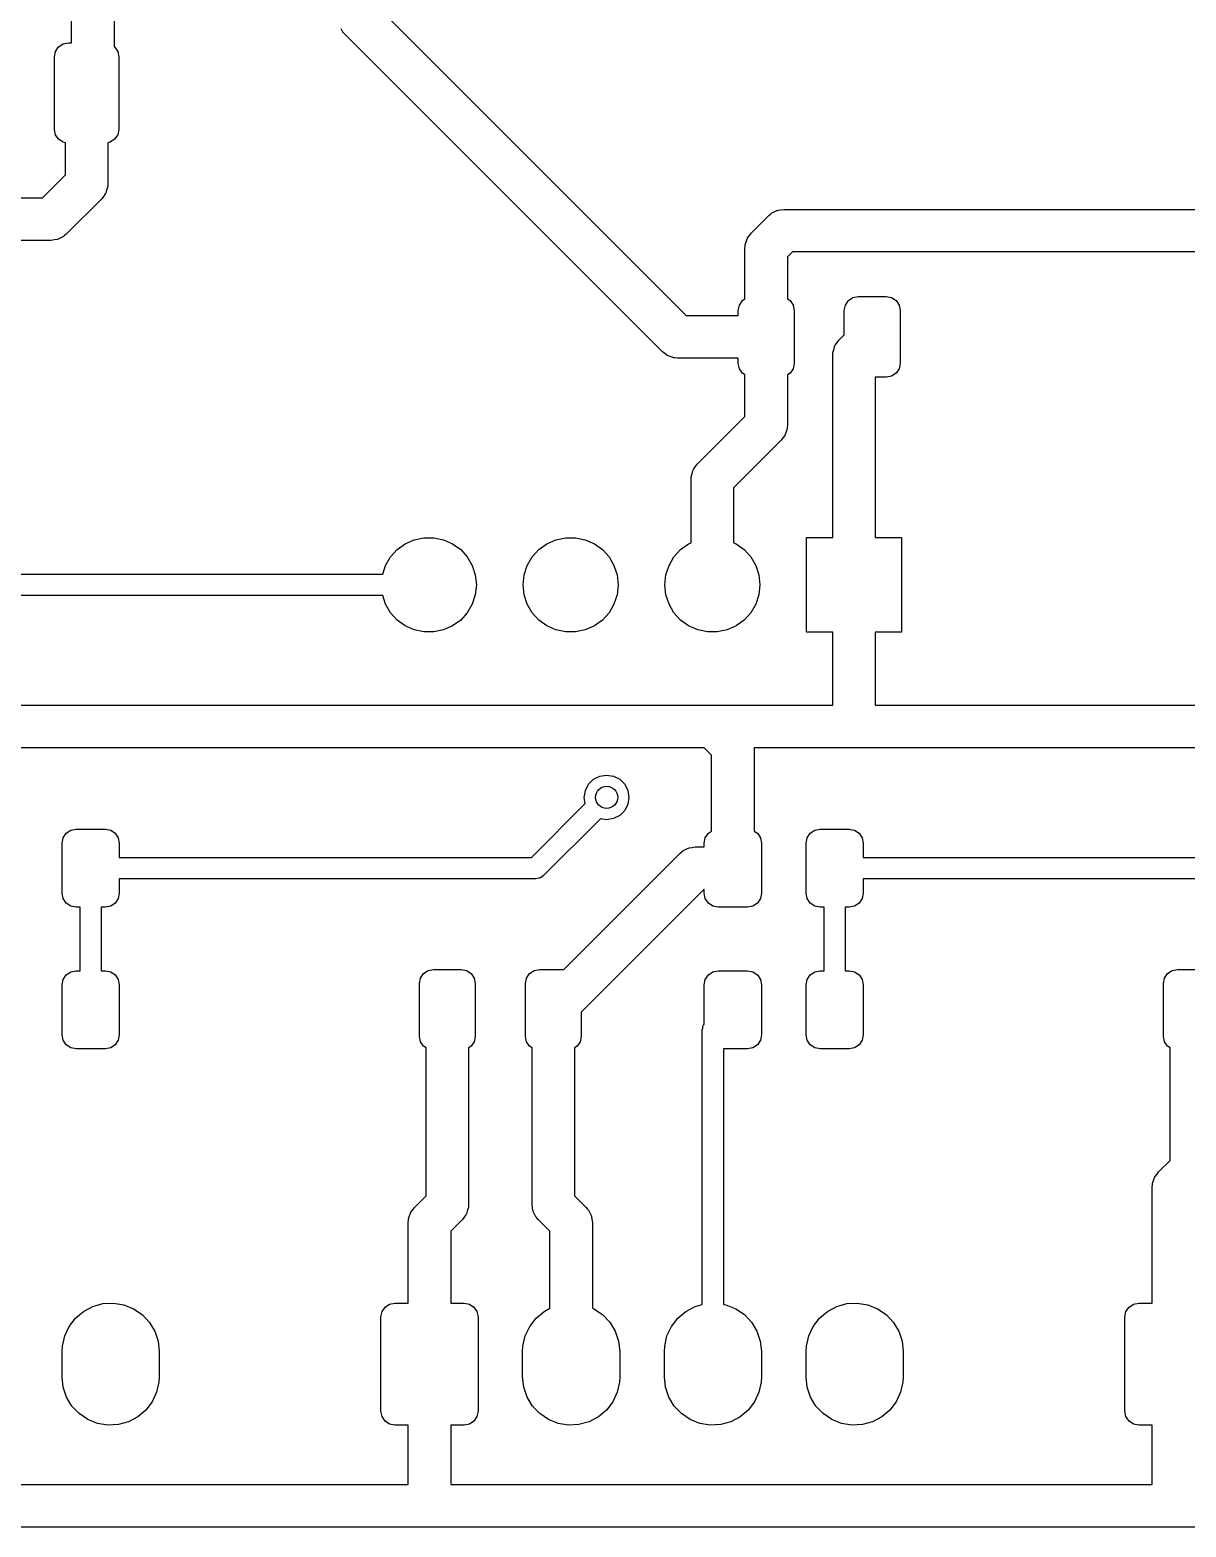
# Model space of a CAD drawing. Extents: x 2.94 to 6.46, y -5.12 to -3.34.
# Drawn here: x 4.793 to 5.609, y -5.115 to -4.058 of the extents above; entities that cross this region are included whole.
import ezdxf

# ---------------------------------------------------------------- set-up
doc = ezdxf.new("R2010")
doc.units = 0
doc.header["$MEASUREMENT"] = 0
doc.layers.add('BLACK', color=7, linetype='CONTINUOUS')

msp = doc.modelspace()

# ---------------------------------------------------------------- linework, layer by layer
at = {"layer": 'BLACK', "linetype": 'CONTINUOUS'}
for p, q in [((4.8224, -4.06752), (4.8224, -4.00186)), ((4.8524, -4.00186), (4.8524, -4.07012)), ((5.04079, -4.04457), (5.25621, -4.26)), ((4.81651, -4.06827), (4.82028, -4.06752)), ((4.82028, -4.06752), (4.8224, -4.06752)), ((5.01352, -4.05941), (5.0126, -4.05751)), ((5.01383, -4.05979), (5.01352, -4.05941)), ((5.01394, -4.05998), (5.01383, -4.05979)), ((5.0142, -4.06022), (5.01394, -4.05998)), ((5.01518, -4.06139), (5.0142, -4.06022)), ((5.23939, -4.28561), (5.01518, -4.06139)), ((4.81043, -4.07736), (4.81118, -4.0736)), ((4.81043, -4.12854), (4.81043, -4.07736)), ((4.81118, -4.0736), (4.81332, -4.0704)), ((4.81332, -4.0704), (4.81651, -4.06827)), ((4.8524, -4.07012), (4.85283, -4.0704)), ((4.85283, -4.0704), (4.85496, -4.0736)), ((4.85496, -4.0736), (4.85571, -4.07736)), ((4.85571, -4.07736), (4.85571, -4.12854)), ((4.81118, -4.13231), (4.81043, -4.12854)), ((4.85571, -4.12854), (4.85496, -4.13231)), ((4.81332, -4.1355), (4.81118, -4.13231)), ((4.81651, -4.13764), (4.81332, -4.1355)), ((4.81807, -4.13795), (4.81651, -4.13764)), ((4.81807, -4.16072), (4.81807, -4.13795)), ((4.84963, -4.13764), (4.84807, -4.13795)), ((4.84807, -4.13795), (4.84807, -4.16693)), ((4.85283, -4.1355), (4.84963, -4.13764)), ((4.85496, -4.13231), (4.85283, -4.1355)), ((4.80186, -4.17693), (4.81807, -4.16072)), ((4.84654, -4.17353), (4.84633, -4.17382)), ((4.84715, -4.1715), (4.84654, -4.17353)), ((4.84785, -4.16951), (4.84715, -4.1715)), ((4.84789, -4.16902), (4.84785, -4.16951)), ((4.84795, -4.16881), (4.84789, -4.16902)), ((4.84807, -4.16693), (4.84794, -4.16846)), ((4.84794, -4.16846), (4.84795, -4.16881)), ((4.43044, -4.17693), (4.80186, -4.17693)), ((4.84368, -4.17754), (4.81868, -4.20254)), ((4.84491, -4.17582), (4.84368, -4.17754)), ((4.84622, -4.17416), (4.84491, -4.17582)), ((4.84633, -4.17382), (4.84622, -4.17416)), ((5.30199, -4.20179), (5.31439, -4.18939)), ((5.31439, -4.18939), (5.31557, -4.18841)), ((5.31557, -4.18841), (5.31581, -4.18815)), ((5.31581, -4.18815), (5.316, -4.18804)), ((5.316, -4.18804), (5.31637, -4.18773)), ((5.31637, -4.18773), (5.31828, -4.18681)), ((5.31828, -4.18681), (5.32014, -4.18581)), ((5.32014, -4.18581), (5.32049, -4.18575)), ((5.32049, -4.18575), (5.32082, -4.1856)), ((5.32082, -4.1856), (5.32291, -4.18535)), ((5.32291, -4.18535), (5.325, -4.185)), ((5.325, -4.185), (5.71879, -4.185)), ((4.81479, -4.20512), (4.81293, -4.20612)), ((4.8167, -4.2042), (4.81479, -4.20512)), ((4.81707, -4.20389), (4.8167, -4.2042)), ((4.81726, -4.20378), (4.81707, -4.20389)), ((4.8175, -4.20352), (4.81726, -4.20378)), ((4.81868, -4.20254), (4.8175, -4.20352)), ((5.29934, -4.20551), (5.29945, -4.20518)), ((5.29945, -4.20518), (5.30076, -4.20352)), ((5.30076, -4.20352), (5.30199, -4.20179)), ((4.80807, -4.20693), (4.72593, -4.20693)), ((4.81016, -4.20658), (4.80807, -4.20693)), ((4.81226, -4.20633), (4.81016, -4.20658)), ((4.81258, -4.20618), (4.81226, -4.20633)), ((4.81293, -4.20612), (4.81258, -4.20618)), ((5.2976, -4.2124), (5.29773, -4.21088)), ((5.2976, -4.24814), (5.2976, -4.2124)), ((5.29772, -4.21052), (5.29778, -4.21031)), ((5.29773, -4.21088), (5.29772, -4.21052)), ((5.29778, -4.21031), (5.29782, -4.20982)), ((5.29782, -4.20982), (5.29852, -4.20783)), ((5.29852, -4.20783), (5.29913, -4.2058)), ((5.29913, -4.2058), (5.29934, -4.20551)), ((5.33121, -4.215), (5.3276, -4.21861)), ((5.71315, -4.215), (5.33121, -4.215)), ((5.3276, -4.21861), (5.3276, -4.24814)), ((5.3706, -4.24934), (5.37379, -4.24721)), ((5.37379, -4.24721), (5.37756, -4.24646)), ((5.37756, -4.24646), (5.39724, -4.24646)), ((5.39724, -4.24646), (5.40101, -4.24721)), ((5.40101, -4.24721), (5.4042, -4.24934)), ((5.29291, -4.2563), (5.29366, -4.25253)), ((5.29291, -4.26), (5.29291, -4.2563)), ((5.29366, -4.25253), (5.2958, -4.24934)), ((5.2958, -4.24934), (5.2976, -4.24814)), ((5.3276, -4.24814), (5.3294, -4.24934)), ((5.3294, -4.24934), (5.33153, -4.25253)), ((5.33153, -4.25253), (5.33228, -4.2563)), ((5.33228, -4.2563), (5.33228, -4.2937)), ((5.36772, -4.2563), (5.36847, -4.25253)), ((5.36772, -4.27347), (5.36772, -4.2563)), ((5.36847, -4.25253), (5.3706, -4.24934)), ((5.4042, -4.24934), (5.40634, -4.25253)), ((5.40634, -4.25253), (5.40709, -4.2563)), ((5.40709, -4.2563), (5.40709, -4.2937)), ((5.25621, -4.26), (5.29291, -4.26)), ((5.36146, -4.28057), (5.36277, -4.27891)), ((5.36277, -4.27891), (5.364, -4.27719)), ((5.364, -4.27719), (5.36772, -4.27347)), ((5.24111, -4.28684), (5.23939, -4.28561)), ((5.24277, -4.28814), (5.24111, -4.28684)), ((5.24311, -4.28826), (5.24277, -4.28814)), ((5.2434, -4.28847), (5.24311, -4.28826)), ((5.24543, -4.28908), (5.2434, -4.28847)), ((5.24742, -4.28978), (5.24543, -4.28908)), ((5.24791, -4.28982), (5.24742, -4.28978)), ((5.24812, -4.28988), (5.24791, -4.28982)), ((5.24847, -4.28987), (5.24812, -4.28988)), ((5.25, -4.29), (5.24847, -4.28987)), ((5.35961, -4.2878), (5.35974, -4.28627)), ((5.35961, -4.41654), (5.35961, -4.2878)), ((5.35972, -4.28592), (5.35979, -4.28571)), ((5.35974, -4.28627), (5.35972, -4.28592)), ((5.35979, -4.28571), (5.35983, -4.28522)), ((5.35983, -4.28522), (5.36053, -4.28322)), ((5.36053, -4.28322), (5.36114, -4.2812)), ((5.36114, -4.2812), (5.36134, -4.28091)), ((5.36134, -4.28091), (5.36146, -4.28057)), ((5.29291, -4.29), (5.25, -4.29)), ((5.29291, -4.2937), (5.29291, -4.29)), ((5.29366, -4.29747), (5.29291, -4.2937)), ((5.2958, -4.30066), (5.29366, -4.29747)), ((5.33153, -4.29747), (5.3294, -4.30066)), ((5.33228, -4.2937), (5.33153, -4.29747)), ((5.40634, -4.29747), (5.4042, -4.30066)), ((5.40709, -4.2937), (5.40634, -4.29747)), ((5.2976, -4.30186), (5.2958, -4.30066)), ((5.2976, -4.33119), (5.2976, -4.30186)), ((5.3294, -4.30066), (5.3276, -4.30186)), ((5.3276, -4.30186), (5.3276, -4.3374)), ((5.39724, -4.30354), (5.38961, -4.30354)), ((5.38961, -4.30354), (5.38961, -4.41654)), ((5.40101, -4.30279), (5.39724, -4.30354)), ((5.4042, -4.30066), (5.40101, -4.30279)), ((5.264, -4.36479), (5.2976, -4.33119)), ((5.32667, -4.34198), (5.32607, -4.344)), ((5.32738, -4.33998), (5.32667, -4.34198)), ((5.32742, -4.33949), (5.32738, -4.33998)), ((5.32748, -4.33928), (5.32742, -4.33949)), ((5.3276, -4.3374), (5.32747, -4.33893)), ((5.32747, -4.33893), (5.32748, -4.33928)), ((5.32321, -4.34801), (5.28961, -4.38161)), ((5.32443, -4.34629), (5.32321, -4.34801)), ((5.32574, -4.34463), (5.32443, -4.34629)), ((5.32586, -4.34429), (5.32574, -4.34463)), ((5.32607, -4.344), (5.32586, -4.34429)), ((5.25961, -4.37539), (5.25974, -4.37387)), ((5.25972, -4.37351), (5.25979, -4.3733)), ((5.25974, -4.37387), (5.25972, -4.37351)), ((5.25979, -4.3733), (5.25983, -4.37281)), ((5.25983, -4.37281), (5.26053, -4.37082)), ((5.26053, -4.37082), (5.26114, -4.36879)), ((5.26114, -4.36879), (5.26134, -4.3685)), ((5.26134, -4.3685), (5.26146, -4.36817)), ((5.26146, -4.36817), (5.26277, -4.36651)), ((5.26277, -4.36651), (5.264, -4.36479)), ((5.25961, -4.42025), (5.25961, -4.37539)), ((5.28961, -4.38161), (5.28961, -4.42025)), ((5.34114, -4.48346), (5.34114, -4.41654)), ((5.34114, -4.41654), (5.35961, -4.41654)), ((5.38961, -4.41654), (5.40807, -4.41654)), ((5.40807, -4.41654), (5.40807, -4.48346)), ((5.04753, -4.43033), (5.05221, -4.42513)), ((5.05221, -4.42513), (5.05787, -4.42102)), ((5.05787, -4.42102), (5.06427, -4.41817)), ((5.06427, -4.41817), (5.07111, -4.41672)), ((5.07111, -4.41672), (5.0781, -4.41672)), ((5.0781, -4.41672), (5.08495, -4.41817)), ((5.08495, -4.41817), (5.09134, -4.42102)), ((5.09134, -4.42102), (5.097, -4.42513)), ((5.097, -4.42513), (5.10168, -4.43033)), ((5.14753, -4.43033), (5.15221, -4.42513)), ((5.15221, -4.42513), (5.15787, -4.42102)), ((5.15787, -4.42102), (5.16427, -4.41817)), ((5.16427, -4.41817), (5.17111, -4.41672)), ((5.17111, -4.41672), (5.1781, -4.41672)), ((5.1781, -4.41672), (5.18495, -4.41817)), ((5.18495, -4.41817), (5.19134, -4.42102)), ((5.19134, -4.42102), (5.197, -4.42513)), ((5.197, -4.42513), (5.20168, -4.43033)), ((5.24753, -4.43033), (5.25221, -4.42513)), ((5.25221, -4.42513), (5.25787, -4.42102)), ((5.25787, -4.42102), (5.25961, -4.42025)), ((5.28961, -4.42025), (5.29134, -4.42102)), ((5.29134, -4.42102), (5.297, -4.42513)), ((5.297, -4.42513), (5.30168, -4.43033)), ((5.04205, -4.4425), (5.04403, -4.43639)), ((5.04403, -4.43639), (5.04753, -4.43033)), ((5.10168, -4.43033), (5.10518, -4.43639)), ((5.10518, -4.43639), (5.10734, -4.44304)), ((5.14187, -4.44304), (5.14403, -4.43639)), ((5.14403, -4.43639), (5.14753, -4.43033)), ((5.20168, -4.43033), (5.20518, -4.43639)), ((5.20518, -4.43639), (5.20734, -4.44304)), ((5.24187, -4.44304), (5.24403, -4.43639)), ((5.24403, -4.43639), (5.24753, -4.43033)), ((5.30168, -4.43033), (5.30518, -4.43639)), ((5.30518, -4.43639), (5.30734, -4.44304)), ((4.65311, -4.4425), (5.04205, -4.4425)), ((5.10734, -4.44304), (5.10807, -4.45)), ((5.14114, -4.45), (5.14187, -4.44304)), ((5.20734, -4.44304), (5.20807, -4.45)), ((5.24114, -4.45), (5.24187, -4.44304)), ((5.30734, -4.44304), (5.30807, -4.45)), ((5.04205, -4.4575), (4.64999, -4.4575)), ((5.04403, -4.46361), (5.04205, -4.4575)), ((5.10734, -4.45696), (5.10518, -4.46361)), ((5.10807, -4.45), (5.10734, -4.45696)), ((5.14187, -4.45696), (5.14114, -4.45)), ((5.14403, -4.46361), (5.14187, -4.45696)), ((5.20734, -4.45696), (5.20518, -4.46361)), ((5.20807, -4.45), (5.20734, -4.45696)), ((5.24187, -4.45696), (5.24114, -4.45)), ((5.24403, -4.46361), (5.24187, -4.45696)), ((5.30734, -4.45696), (5.30518, -4.46361)), ((5.30807, -4.45), (5.30734, -4.45696)), ((5.04753, -4.46967), (5.04403, -4.46361)), ((5.10518, -4.46361), (5.10168, -4.46967)), ((5.14753, -4.46967), (5.14403, -4.46361)), ((5.20518, -4.46361), (5.20168, -4.46967)), ((5.24753, -4.46967), (5.24403, -4.46361)), ((5.30518, -4.46361), (5.30168, -4.46967)), ((5.05221, -4.47487), (5.04753, -4.46967)), ((5.05787, -4.47898), (5.05221, -4.47487)), ((5.06427, -4.48183), (5.05787, -4.47898)), ((5.09134, -4.47898), (5.08495, -4.48183)), ((5.097, -4.47487), (5.09134, -4.47898)), ((5.10168, -4.46967), (5.097, -4.47487)), ((5.15221, -4.47487), (5.14753, -4.46967)), ((5.15787, -4.47898), (5.15221, -4.47487)), ((5.16427, -4.48183), (5.15787, -4.47898)), ((5.19134, -4.47898), (5.18495, -4.48183)), ((5.197, -4.47487), (5.19134, -4.47898)), ((5.20168, -4.46967), (5.197, -4.47487)), ((5.25221, -4.47487), (5.24753, -4.46967)), ((5.25787, -4.47898), (5.25221, -4.47487)), ((5.26427, -4.48183), (5.25787, -4.47898)), ((5.29134, -4.47898), (5.28495, -4.48183)), ((5.297, -4.47487), (5.29134, -4.47898)), ((5.30168, -4.46967), (5.297, -4.47487)), ((5.07111, -4.48328), (5.06427, -4.48183)), ((5.0781, -4.48328), (5.07111, -4.48328)), ((5.08495, -4.48183), (5.0781, -4.48328)), ((5.17111, -4.48328), (5.16427, -4.48183)), ((5.1781, -4.48328), (5.17111, -4.48328)), ((5.18495, -4.48183), (5.1781, -4.48328)), ((5.27111, -4.48328), (5.26427, -4.48183)), ((5.2781, -4.48328), (5.27111, -4.48328)), ((5.28495, -4.48183), (5.2781, -4.48328)), ((5.35961, -4.48346), (5.34114, -4.48346)), ((5.35961, -4.535), (5.35961, -4.48346)), ((5.40807, -4.48346), (5.38961, -4.48346)), ((5.38961, -4.48346), (5.38961, -4.535)), ((4.34, -4.535), (5.35961, -4.535)), ((5.38961, -4.535), (6.035, -4.535)), ((5.26879, -4.565), (4.77907, -4.565)), ((5.27407, -4.57029), (5.26879, -4.565)), ((5.27407, -4.62379), (5.27407, -4.57029)), ((5.785, -4.565), (5.30407, -4.565)), ((5.30407, -4.565), (5.30407, -4.62379)), ((5.19074, -4.58726), (5.19513, -4.58502)), ((5.19513, -4.58502), (5.2, -4.58425)), ((5.2, -4.58425), (5.20487, -4.58502)), ((5.20487, -4.58502), (5.20926, -4.58726)), ((5.18425, -4.6), (5.18502, -4.59513)), ((5.18502, -4.59513), (5.18726, -4.59074)), ((5.18726, -4.59074), (5.19074, -4.58726)), ((5.20926, -4.58726), (5.21274, -4.59074)), ((5.21274, -4.59074), (5.21498, -4.59513)), ((5.21498, -4.59513), (5.21575, -4.6)), ((5.14689, -4.6425), (5.18495, -4.60444)), ((5.18495, -4.60444), (5.18425, -4.6)), ((5.21498, -4.60487), (5.21274, -4.60926)), ((5.21575, -4.6), (5.21498, -4.60487)), ((5.19556, -4.61505), (5.15529, -4.65531)), ((5.2, -4.61575), (5.19556, -4.61505)), ((5.20487, -4.61498), (5.2, -4.61575)), ((5.20926, -4.61274), (5.20487, -4.61498)), ((5.21274, -4.60926), (5.20926, -4.61274)), ((4.8165, -4.62852), (4.81863, -4.62532)), ((4.81863, -4.62532), (4.82182, -4.62319)), ((4.82182, -4.62319), (4.82559, -4.62244)), ((4.82559, -4.62244), (4.84626, -4.62244)), ((4.84626, -4.62244), (4.85003, -4.62319)), ((4.85003, -4.62319), (4.85322, -4.62532)), ((4.85322, -4.62532), (4.85535, -4.62852)), ((5.26965, -4.62852), (5.27178, -4.62532)), ((5.27178, -4.62532), (5.27407, -4.62379)), ((5.30407, -4.62379), (5.30637, -4.62532)), ((5.30637, -4.62532), (5.3085, -4.62852)), ((5.3415, -4.62852), (5.34363, -4.62532)), ((5.34363, -4.62532), (5.34682, -4.62319)), ((5.34682, -4.62319), (5.35059, -4.62244)), ((5.35059, -4.62244), (5.37126, -4.62244)), ((5.37126, -4.62244), (5.37503, -4.62319)), ((5.37503, -4.62319), (5.37822, -4.62532)), ((5.37822, -4.62532), (5.38035, -4.62852)), ((4.81575, -4.63228), (4.8165, -4.62852)), ((4.81575, -4.66772), (4.81575, -4.63228)), ((4.85535, -4.62852), (4.8561, -4.63228)), ((4.8561, -4.63228), (4.8561, -4.6425)), ((5.25179, -4.63939), (5.25297, -4.63841)), ((5.25297, -4.63841), (5.25321, -4.63815)), ((5.25321, -4.63815), (5.2534, -4.63804)), ((5.2534, -4.63804), (5.25378, -4.63773)), ((5.25378, -4.63773), (5.25568, -4.63681)), ((5.25568, -4.63681), (5.25754, -4.63581)), ((5.25754, -4.63581), (5.25789, -4.63575)), ((5.25789, -4.63575), (5.25822, -4.6356)), ((5.25822, -4.6356), (5.26032, -4.63535)), ((5.26032, -4.63535), (5.2624, -4.635)), ((5.2624, -4.635), (5.2689, -4.635)), ((5.2689, -4.63228), (5.26965, -4.62852)), ((5.2689, -4.635), (5.2689, -4.63228)), ((5.3085, -4.62852), (5.30925, -4.63228)), ((5.30925, -4.63228), (5.30925, -4.66772)), ((5.34075, -4.63228), (5.3415, -4.62852)), ((5.34075, -4.66772), (5.34075, -4.63228)), ((5.38035, -4.62852), (5.3811, -4.63228)), ((5.3811, -4.63228), (5.3811, -4.6425)), ((4.8561, -4.6425), (5.14689, -4.6425)), ((5.16973, -4.72146), (5.25179, -4.63939)), ((5.3811, -4.6425), (5.67189, -4.6425)), ((5.15, -4.6575), (4.8561, -4.6575)), ((4.8561, -4.6575), (4.8561, -4.66772)), ((5.15122, -4.65722), (5.15, -4.6575)), ((5.15247, -4.65708), (5.15122, -4.65722)), ((5.15283, -4.65685), (5.15247, -4.65708)), ((5.15325, -4.65676), (5.15283, -4.65685)), ((5.15423, -4.65598), (5.15325, -4.65676)), ((5.15529, -4.65531), (5.15423, -4.65598)), ((5.675, -4.6575), (5.3811, -4.6575)), ((5.3811, -4.6575), (5.3811, -4.66772)), ((4.8165, -4.67148), (4.81575, -4.66772)), ((4.8561, -4.66772), (4.85535, -4.67148)), ((5.26861, -4.665), (5.18209, -4.75153)), ((5.2689, -4.665), (5.26861, -4.665)), ((5.2689, -4.66772), (5.2689, -4.665)), ((5.26965, -4.67148), (5.2689, -4.66772)), ((5.30925, -4.66772), (5.3085, -4.67148)), ((5.3415, -4.67148), (5.34075, -4.66772)), ((5.3811, -4.66772), (5.38035, -4.67148)), ((4.81863, -4.67468), (4.8165, -4.67148)), ((4.82182, -4.67681), (4.81863, -4.67468)), ((4.82559, -4.67756), (4.82182, -4.67681)), ((4.82843, -4.67756), (4.82559, -4.67756)), ((4.82843, -4.72244), (4.82843, -4.67756)), ((4.84626, -4.67756), (4.84343, -4.67756)), ((4.84343, -4.67756), (4.84343, -4.72244)), ((4.85003, -4.67681), (4.84626, -4.67756)), ((4.85322, -4.67468), (4.85003, -4.67681)), ((4.85535, -4.67148), (4.85322, -4.67468)), ((5.27178, -4.67468), (5.26965, -4.67148)), ((5.27497, -4.67681), (5.27178, -4.67468)), ((5.27874, -4.67756), (5.27497, -4.67681)), ((5.29941, -4.67756), (5.27874, -4.67756)), ((5.30318, -4.67681), (5.29941, -4.67756)), ((5.30637, -4.67468), (5.30318, -4.67681)), ((5.3085, -4.67148), (5.30637, -4.67468)), ((5.34363, -4.67468), (5.3415, -4.67148)), ((5.34682, -4.67681), (5.34363, -4.67468)), ((5.35059, -4.67756), (5.34682, -4.67681)), ((5.35343, -4.67756), (5.35059, -4.67756)), ((5.35343, -4.72244), (5.35343, -4.67756)), ((5.37126, -4.67756), (5.36843, -4.67756)), ((5.36843, -4.67756), (5.36843, -4.72244)), ((5.37503, -4.67681), (5.37126, -4.67756)), ((5.37822, -4.67468), (5.37503, -4.67681)), ((5.38035, -4.67148), (5.37822, -4.67468)), ((4.82182, -4.72319), (4.82559, -4.72244)), ((4.82559, -4.72244), (4.82843, -4.72244)), ((4.84343, -4.72244), (4.84626, -4.72244)), ((4.84626, -4.72244), (4.85003, -4.72319)), ((5.0708, -4.72434), (5.07399, -4.72221)), ((5.07399, -4.72221), (5.07776, -4.72146)), ((5.07776, -4.72146), (5.09744, -4.72146)), ((5.09744, -4.72146), (5.10121, -4.72221)), ((5.10121, -4.72221), (5.1044, -4.72434)), ((5.1456, -4.72434), (5.14879, -4.72221)), ((5.14879, -4.72221), (5.15256, -4.72146)), ((5.15256, -4.72146), (5.16973, -4.72146)), ((5.27497, -4.72319), (5.27874, -4.72244)), ((5.27874, -4.72244), (5.29941, -4.72244)), ((5.29941, -4.72244), (5.30318, -4.72319)), ((5.34682, -4.72319), (5.35059, -4.72244)), ((5.35059, -4.72244), (5.35343, -4.72244)), ((5.36843, -4.72244), (5.37126, -4.72244)), ((5.37126, -4.72244), (5.37503, -4.72319)), ((5.5958, -4.72434), (5.59899, -4.72221)), ((5.59899, -4.72221), (5.60276, -4.72146)), ((5.60276, -4.72146), (5.62244, -4.72146)), ((4.81575, -4.73228), (4.8165, -4.72852)), ((4.81575, -4.76772), (4.81575, -4.73228)), ((4.8165, -4.72852), (4.81863, -4.72532)), ((4.81863, -4.72532), (4.82182, -4.72319)), ((4.85003, -4.72319), (4.85322, -4.72532)), ((4.85322, -4.72532), (4.85535, -4.72852)), ((4.85535, -4.72852), (4.8561, -4.73228)), ((4.8561, -4.73228), (4.8561, -4.76772)), ((5.06791, -4.7313), (5.06866, -4.72753)), ((5.06791, -4.7687), (5.06791, -4.7313)), ((5.06866, -4.72753), (5.0708, -4.72434)), ((5.1044, -4.72434), (5.10653, -4.72753)), ((5.10653, -4.72753), (5.10728, -4.7313)), ((5.10728, -4.7313), (5.10728, -4.7687)), ((5.14272, -4.7313), (5.14347, -4.72753)), ((5.14272, -4.7687), (5.14272, -4.7313)), ((5.14347, -4.72753), (5.1456, -4.72434)), ((5.2689, -4.73228), (5.26965, -4.72852)), ((5.2689, -4.76), (5.2689, -4.73228)), ((5.26965, -4.72852), (5.27178, -4.72532)), ((5.27178, -4.72532), (5.27497, -4.72319)), ((5.30318, -4.72319), (5.30637, -4.72532)), ((5.30637, -4.72532), (5.3085, -4.72852)), ((5.3085, -4.72852), (5.30925, -4.73228)), ((5.30925, -4.73228), (5.30925, -4.76772)), ((5.34075, -4.73228), (5.3415, -4.72852)), ((5.34075, -4.76772), (5.34075, -4.73228)), ((5.3415, -4.72852), (5.34363, -4.72532)), ((5.34363, -4.72532), (5.34682, -4.72319)), ((5.37503, -4.72319), (5.37822, -4.72532)), ((5.37822, -4.72532), (5.38035, -4.72852)), ((5.38035, -4.72852), (5.3811, -4.73228)), ((5.3811, -4.73228), (5.3811, -4.76772)), ((5.59291, -4.7313), (5.59366, -4.72753)), ((5.59291, -4.7687), (5.59291, -4.7313)), ((5.59366, -4.72753), (5.5958, -4.72434)), ((5.18209, -4.75153), (5.18209, -4.7687)), ((5.2675, -4.76406), (5.26778, -4.76284)), ((5.2675, -4.95789), (5.2675, -4.76406)), ((5.26778, -4.76284), (5.26792, -4.7616)), ((5.26792, -4.7616), (5.26815, -4.76123)), ((5.26815, -4.76123), (5.26825, -4.76081)), ((5.26825, -4.76081), (5.2689, -4.76)), ((4.8165, -4.77148), (4.81575, -4.76772)), ((4.81863, -4.77468), (4.8165, -4.77148)), ((4.82182, -4.77681), (4.81863, -4.77468)), ((4.85322, -4.77468), (4.85003, -4.77681)), ((4.85535, -4.77148), (4.85322, -4.77468)), ((4.8561, -4.76772), (4.85535, -4.77148)), ((5.06866, -4.77247), (5.06791, -4.7687)), ((5.0708, -4.77566), (5.06866, -4.77247)), ((5.0726, -4.77686), (5.0708, -4.77566)), ((5.1044, -4.77566), (5.1026, -4.77686)), ((5.10653, -4.77247), (5.1044, -4.77566)), ((5.10728, -4.7687), (5.10653, -4.77247)), ((5.14347, -4.77247), (5.14272, -4.7687)), ((5.1456, -4.77566), (5.14347, -4.77247)), ((5.1474, -4.77686), (5.1456, -4.77566)), ((5.1792, -4.77566), (5.1774, -4.77686)), ((5.18134, -4.77247), (5.1792, -4.77566)), ((5.18209, -4.7687), (5.18134, -4.77247)), ((5.30637, -4.77468), (5.30318, -4.77681)), ((5.3085, -4.77148), (5.30637, -4.77468)), ((5.30925, -4.76772), (5.3085, -4.77148)), ((5.3415, -4.77148), (5.34075, -4.76772)), ((5.34363, -4.77468), (5.3415, -4.77148)), ((5.34682, -4.77681), (5.34363, -4.77468)), ((5.37822, -4.77468), (5.37503, -4.77681)), ((5.38035, -4.77148), (5.37822, -4.77468)), ((5.3811, -4.76772), (5.38035, -4.77148)), ((5.59366, -4.77247), (5.59291, -4.7687)), ((5.5958, -4.77566), (5.59366, -4.77247)), ((5.5976, -4.77686), (5.5958, -4.77566)), ((4.82559, -4.77756), (4.82182, -4.77681)), ((4.84626, -4.77756), (4.82559, -4.77756)), ((4.85003, -4.77681), (4.84626, -4.77756)), ((5.0726, -4.88119), (5.0726, -4.77686)), ((5.1026, -4.77686), (5.1026, -4.8874)), ((5.1474, -4.8874), (5.1474, -4.77686)), ((5.1774, -4.77686), (5.1774, -4.88119)), ((5.29941, -4.77756), (5.2825, -4.77756)), ((5.2825, -4.77756), (5.2825, -4.95787)), ((5.30318, -4.77681), (5.29941, -4.77756)), ((5.35059, -4.77756), (5.34682, -4.77681)), ((5.37126, -4.77756), (5.35059, -4.77756)), ((5.37503, -4.77681), (5.37126, -4.77756)), ((5.5976, -4.85619), (5.5976, -4.77686)), ((5.58939, -4.86439), (5.5976, -4.85619)), ((5.58522, -4.87242), (5.58592, -4.87043)), ((5.58592, -4.87043), (5.58653, -4.8684)), ((5.58653, -4.8684), (5.58674, -4.86811)), ((5.58674, -4.86811), (5.58686, -4.86777)), ((5.58686, -4.86777), (5.58816, -4.86611)), ((5.58816, -4.86611), (5.58939, -4.86439)), ((5.06439, -4.88939), (5.0726, -4.88119)), ((5.1774, -4.88119), (5.18561, -4.88939)), ((5.585, -4.875), (5.58513, -4.87347)), ((5.585, -4.95689), (5.585, -4.875)), ((5.58512, -4.87312), (5.58518, -4.87291)), ((5.58513, -4.87347), (5.58512, -4.87312)), ((5.58518, -4.87291), (5.58522, -4.87242)), ((5.06186, -4.89277), (5.06316, -4.89111)), ((5.06316, -4.89111), (5.06439, -4.88939)), ((5.10167, -4.89198), (5.10107, -4.894)), ((5.10238, -4.88998), (5.10167, -4.89198)), ((5.10242, -4.88949), (5.10238, -4.88998)), ((5.10248, -4.88928), (5.10242, -4.88949)), ((5.1026, -4.8874), (5.10247, -4.88893)), ((5.10247, -4.88893), (5.10248, -4.88928)), ((5.14775, -4.88949), (5.1474, -4.8874)), ((5.148, -4.89159), (5.14775, -4.88949)), ((5.14815, -4.89191), (5.148, -4.89159)), ((5.14821, -4.89226), (5.14815, -4.89191)), ((5.18561, -4.88939), (5.18659, -4.89057)), ((5.18659, -4.89057), (5.18685, -4.89081)), ((5.18685, -4.89081), (5.18696, -4.891)), ((5.18696, -4.891), (5.18727, -4.89137)), ((5.18727, -4.89137), (5.18819, -4.89328)), ((5.06, -4.9), (5.06013, -4.89847)), ((5.06, -4.95689), (5.06, -4.9)), ((5.06012, -4.89812), (5.06018, -4.89791)), ((5.06013, -4.89847), (5.06012, -4.89812)), ((5.06018, -4.89791), (5.06022, -4.89742)), ((5.06022, -4.89742), (5.06092, -4.89543)), ((5.06092, -4.89543), (5.06153, -4.8934)), ((5.06153, -4.8934), (5.06174, -4.89311)), ((5.06174, -4.89311), (5.06186, -4.89277)), ((5.09821, -4.89801), (5.09, -4.90621)), ((5.09943, -4.89629), (5.09821, -4.89801)), ((5.10074, -4.89463), (5.09943, -4.89629)), ((5.10086, -4.89429), (5.10074, -4.89463)), ((5.10107, -4.894), (5.10086, -4.89429)), ((5.14921, -4.89412), (5.14821, -4.89226)), ((5.15013, -4.89603), (5.14921, -4.89412)), ((5.15045, -4.8964), (5.15013, -4.89603)), ((5.15055, -4.8966), (5.15045, -4.8964)), ((5.15081, -4.89684), (5.15055, -4.8966)), ((5.15179, -4.89801), (5.15081, -4.89684)), ((5.16, -4.90621), (5.15179, -4.89801)), ((5.18819, -4.89328), (5.18919, -4.89514)), ((5.18919, -4.89514), (5.18925, -4.89549)), ((5.18925, -4.89549), (5.1894, -4.89582)), ((5.1894, -4.89582), (5.18965, -4.89791)), ((5.18965, -4.89791), (5.19, -4.9)), ((5.19, -4.9), (5.19, -4.96047)), ((5.09, -4.90621), (5.09, -4.95689)), ((5.16, -4.96056), (5.16, -4.90621)), ((4.8252, -4.96752), (4.83085, -4.96275)), ((4.83085, -4.96275), (4.83739, -4.9593)), ((4.83739, -4.9593), (4.84452, -4.95733)), ((4.84452, -4.95733), (4.85191, -4.95694)), ((4.85191, -4.95694), (4.85921, -4.95815)), ((4.85921, -4.95815), (4.86608, -4.9609)), ((4.86608, -4.9609), (4.8722, -4.96506)), ((4.8722, -4.96506), (4.87728, -4.97043)), ((5.04075, -4.96673), (5.0415, -4.96297)), ((5.0415, -4.96297), (5.04363, -4.95977)), ((5.04363, -4.95977), (5.04682, -4.95764)), ((5.04682, -4.95764), (5.05059, -4.95689)), ((5.05059, -4.95689), (5.06, -4.95689)), ((5.09, -4.95689), (5.09941, -4.95689)), ((5.09941, -4.95689), (5.10318, -4.95764)), ((5.10318, -4.95764), (5.10637, -4.95977)), ((5.10637, -4.95977), (5.1085, -4.96297)), ((5.1085, -4.96297), (5.10925, -4.96673)), ((5.1502, -4.96752), (5.15585, -4.96275)), ((5.15585, -4.96275), (5.16, -4.96056)), ((5.19, -4.96047), (5.19108, -4.9609)), ((5.19108, -4.9609), (5.1972, -4.96506)), ((5.1972, -4.96506), (5.20228, -4.97043)), ((5.2502, -4.96752), (5.25585, -4.96275)), ((5.25585, -4.96275), (5.26239, -4.9593)), ((5.26239, -4.9593), (5.2675, -4.95789)), ((5.2825, -4.95787), (5.28421, -4.95815)), ((5.28421, -4.95815), (5.29108, -4.9609)), ((5.29108, -4.9609), (5.2972, -4.96506)), ((5.2972, -4.96506), (5.30228, -4.97043)), ((5.3502, -4.96752), (5.35585, -4.96275)), ((5.35585, -4.96275), (5.36239, -4.9593)), ((5.36239, -4.9593), (5.36952, -4.95733)), ((5.36952, -4.95733), (5.37691, -4.95694)), ((5.37691, -4.95694), (5.38421, -4.95815)), ((5.38421, -4.95815), (5.39108, -4.9609)), ((5.39108, -4.9609), (5.3972, -4.96506)), ((5.3972, -4.96506), (5.40228, -4.97043)), ((5.56575, -4.96673), (5.5665, -4.96297)), ((5.5665, -4.96297), (5.56863, -4.95977)), ((5.56863, -4.95977), (5.57182, -4.95764)), ((5.57182, -4.95764), (5.57559, -4.95689)), ((5.57559, -4.95689), (5.585, -4.95689)), ((4.81758, -4.9801), (4.8207, -4.9734)), ((4.8207, -4.9734), (4.8252, -4.96752)), ((4.87728, -4.97043), (4.88109, -4.97677)), ((5.04075, -5.03327), (5.04075, -4.96673)), ((5.10925, -4.96673), (5.10925, -5.03327)), ((5.14258, -4.9801), (5.1457, -4.9734)), ((5.1457, -4.9734), (5.1502, -4.96752)), ((5.20228, -4.97043), (5.20609, -4.97677)), ((5.24258, -4.9801), (5.2457, -4.9734)), ((5.2457, -4.9734), (5.2502, -4.96752)), ((5.30228, -4.97043), (5.30609, -4.97677)), ((5.34258, -4.9801), (5.3457, -4.9734)), ((5.3457, -4.9734), (5.3502, -4.96752)), ((5.40228, -4.97043), (5.40609, -4.97677)), ((5.56575, -5.03327), (5.56575, -4.96673)), ((4.81596, -4.98732), (4.81758, -4.9801)), ((4.88109, -4.97677), (4.88345, -4.98379)), ((4.88345, -4.98379), (4.88425, -4.99114)), ((5.14096, -4.98732), (5.14258, -4.9801)), ((5.20609, -4.97677), (5.20845, -4.98379)), ((5.20845, -4.98379), (5.20925, -4.99114)), ((5.24096, -4.98732), (5.24258, -4.9801)), ((5.30609, -4.97677), (5.30845, -4.98379)), ((5.30845, -4.98379), (5.30925, -4.99114)), ((5.34096, -4.98732), (5.34258, -4.9801)), ((5.40609, -4.97677), (5.40845, -4.98379)), ((5.40845, -4.98379), (5.40925, -4.99114)), ((4.81575, -4.99114), (4.81596, -4.98732)), ((4.81575, -5.00886), (4.81575, -4.99114)), ((4.88425, -4.99114), (4.88425, -5.00886)), ((5.14075, -4.99114), (5.14096, -4.98732)), ((5.14075, -5.00886), (5.14075, -4.99114)), ((5.20925, -4.99114), (5.20925, -5.00886)), ((5.24075, -4.99114), (5.24096, -4.98732)), ((5.24075, -5.00886), (5.24075, -4.99114)), ((5.30925, -4.99114), (5.30925, -5.00886)), ((5.34075, -4.99114), (5.34096, -4.98732)), ((5.34075, -5.00886), (5.34075, -4.99114)), ((5.40925, -4.99114), (5.40925, -5.00886)), ((4.81655, -5.01621), (4.81575, -5.00886)), ((4.81891, -5.02323), (4.81655, -5.01621)), ((4.88404, -5.01268), (4.88242, -5.0199)), ((4.88425, -5.00886), (4.88404, -5.01268)), ((5.14155, -5.01621), (5.14075, -5.00886)), ((5.14391, -5.02323), (5.14155, -5.01621)), ((5.20904, -5.01268), (5.20742, -5.0199)), ((5.20925, -5.00886), (5.20904, -5.01268)), ((5.24155, -5.01621), (5.24075, -5.00886)), ((5.24391, -5.02323), (5.24155, -5.01621)), ((5.30904, -5.01268), (5.30742, -5.0199)), ((5.30925, -5.00886), (5.30904, -5.01268)), ((5.34155, -5.01621), (5.34075, -5.00886)), ((5.34391, -5.02323), (5.34155, -5.01621)), ((5.40904, -5.01268), (5.40742, -5.0199)), ((5.40925, -5.00886), (5.40904, -5.01268)), ((4.82272, -5.02957), (4.81891, -5.02323)), ((4.8793, -5.0266), (4.8748, -5.03248)), ((4.88242, -5.0199), (4.8793, -5.0266)), ((5.14772, -5.02957), (5.14391, -5.02323)), ((5.2043, -5.0266), (5.1998, -5.03248)), ((5.20742, -5.0199), (5.2043, -5.0266)), ((5.24772, -5.02957), (5.24391, -5.02323)), ((5.3043, -5.0266), (5.2998, -5.03248)), ((5.30742, -5.0199), (5.3043, -5.0266)), ((5.34772, -5.02957), (5.34391, -5.02323)), ((5.4043, -5.0266), (5.3998, -5.03248)), ((5.40742, -5.0199), (5.4043, -5.0266)), ((4.8278, -5.03494), (4.82272, -5.02957)), ((4.83392, -5.0391), (4.8278, -5.03494)), ((4.84079, -5.04185), (4.83392, -5.0391)), ((4.86915, -5.03725), (4.86261, -5.0407)), ((4.8748, -5.03248), (4.86915, -5.03725)), ((5.0415, -5.03703), (5.04075, -5.03327)), ((5.04363, -5.04023), (5.0415, -5.03703)), ((5.1085, -5.03703), (5.10637, -5.04023)), ((5.10925, -5.03327), (5.1085, -5.03703)), ((5.1528, -5.03494), (5.14772, -5.02957)), ((5.15892, -5.0391), (5.1528, -5.03494)), ((5.16579, -5.04185), (5.15892, -5.0391)), ((5.19415, -5.03725), (5.18761, -5.0407)), ((5.1998, -5.03248), (5.19415, -5.03725)), ((5.2528, -5.03494), (5.24772, -5.02957)), ((5.25892, -5.0391), (5.2528, -5.03494)), ((5.26579, -5.04185), (5.25892, -5.0391)), ((5.29415, -5.03725), (5.28761, -5.0407)), ((5.2998, -5.03248), (5.29415, -5.03725)), ((5.3528, -5.03494), (5.34772, -5.02957)), ((5.35892, -5.0391), (5.3528, -5.03494)), ((5.36579, -5.04185), (5.35892, -5.0391)), ((5.39415, -5.03725), (5.38761, -5.0407)), ((5.3998, -5.03248), (5.39415, -5.03725)), ((5.5665, -5.03703), (5.56575, -5.03327)), ((5.56863, -5.04023), (5.5665, -5.03703)), ((4.84809, -5.04306), (4.84079, -5.04185)), ((4.85548, -5.04267), (4.84809, -5.04306)), ((4.86261, -5.0407), (4.85548, -5.04267)), ((5.04682, -5.04236), (5.04363, -5.04023)), ((5.05059, -5.04311), (5.04682, -5.04236)), ((5.06, -5.04311), (5.05059, -5.04311)), ((5.06, -5.085), (5.06, -5.04311)), ((5.09941, -5.04311), (5.09, -5.04311)), ((5.09, -5.04311), (5.09, -5.085)), ((5.10318, -5.04236), (5.09941, -5.04311)), ((5.10637, -5.04023), (5.10318, -5.04236)), ((5.17309, -5.04306), (5.16579, -5.04185)), ((5.18048, -5.04267), (5.17309, -5.04306)), ((5.18761, -5.0407), (5.18048, -5.04267)), ((5.27309, -5.04306), (5.26579, -5.04185)), ((5.28048, -5.04267), (5.27309, -5.04306)), ((5.28761, -5.0407), (5.28048, -5.04267)), ((5.37309, -5.04306), (5.36579, -5.04185)), ((5.38048, -5.04267), (5.37309, -5.04306)), ((5.38761, -5.0407), (5.38048, -5.04267)), ((5.57182, -5.04236), (5.56863, -5.04023)), ((5.57559, -5.04311), (5.57182, -5.04236)), ((5.585, -5.04311), (5.57559, -5.04311)), ((5.585, -5.085), (5.585, -5.04311)), ((4.565, -5.085), (5.06, -5.085)), ((5.09, -5.085), (5.585, -5.085)), ((6.025, -5.115), (3, -5.115))]:
    msp.add_line(p, q, dxfattribs=at)
at = {"layer": 'BLACK'}
msp.add_circle((5.2, -4.6), 0.00787, dxfattribs=at)

doc.saveas('drawing.dxf')
